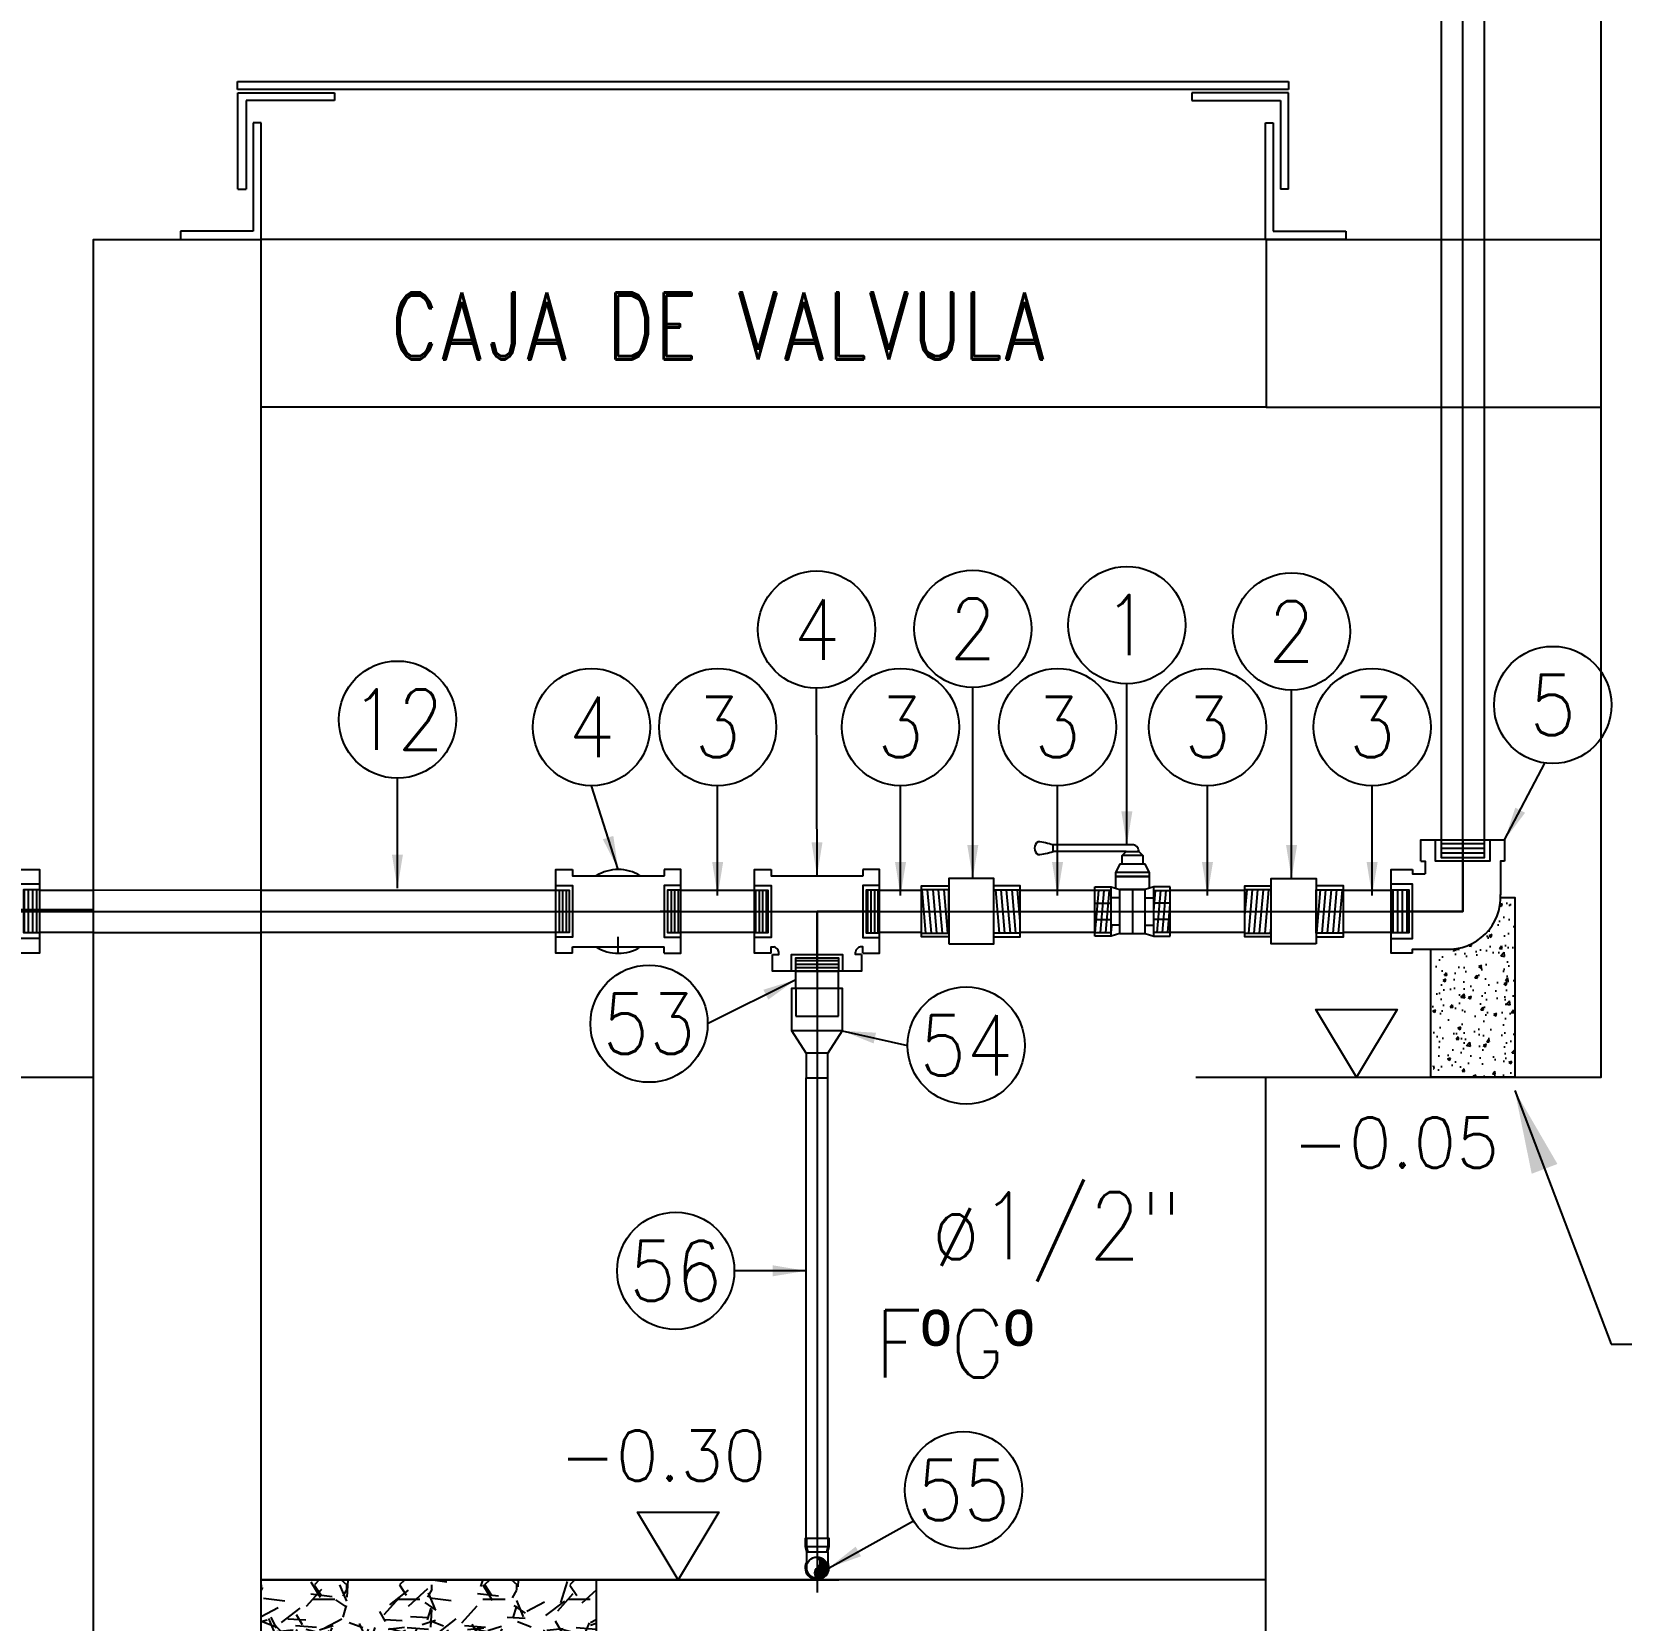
# Model space of a CAD drawing. Header units: metres. Extents: x -90 to 2507, y -28 to 972.
# Drawn here: x 150.961 to 151.91, y 189.509 to 190.457 of the extents above; entities that cross this region are included whole.
import ezdxf
from ezdxf.enums import TextEntityAlignment as Align

# ---------------------------------------------------------------- set-up
doc = ezdxf.new("R2010")
doc.units = ezdxf.units.M
for name, pattern in [('CENTER', [50.800000000000004, 31.75, -6.35, 6.35, -6.35]), ('DASHED', [19.049999999999997, 12.7, -6.349999999999998]), ('HIDDEN', [9.524999999999999, 6.35, -3.175])]:
    doc.linetypes.add(name, pattern=pattern)
for name, color, linetype in [('A-MURO', 6, 'Continuous'), ('A-NIVELES', 7, 'Continuous'), ('G-achurado', 9, 'Continuous'), ('G-acotado', 8, 'Continuous'), ('G-ejes', 9, 'CENTER'), ('G-textos-notas', 7, 'Continuous'), ('G-textos-subtitulo', 3, 'Continuous'), ('S-TUBERIAS-NUEVAS', 3, 'Continuous')]:
    doc.layers.add(name, color=color, linetype=linetype)
doc.styles.add('01COTAS', font='romans.shx')
doc.styles.add('20-SUBTITULO', font='romand.shx', dxfattribs={"height": 0.06})
doc.styles.add('ROMANS', font='romans.shx')
doc.dimstyles.new('DIM-10-CORTE', dxfattribs={"dimscale": 0.01, "dimtxt": 2, "dimasz": 2, "dimexe": 2, "dimexo": 2, "dimgap": 1, "dimtad": 1, "dimtih": 1, "dimtoh": 1, "dimdsep": 46, "dimtxsty": '01COTAS', "dimcen": 25, "dimclrd": 256, "dimclre": 256, "dimclrt": 7, "dimadec": 0, "dimazin": 0, "dimtfac": 1, "dimtmove": 2, "dimatfit": 3, "dimfxl": 1, "dimtolj": 1, "dimtzin": 0, "dimarcsym": 0})
doc.dimstyles.new('DIM-50-PLANTA', dxfattribs={"dimscale": 0.05, "dimtxt": 2, "dimasz": 2, "dimexe": 2, "dimexo": 2, "dimgap": 1, "dimtad": 1, "dimdec": 0, "dimlfac": 1000, "dimtxsty": '01COTAS', "dimcen": 25, "dimclrd": 9, "dimclre": 9, "dimclrt": 7, "dimadec": 0, "dimazin": 0, "dimtfac": 1, "dimtdec": 0, "dimtmove": 2, "dimatfit": 3, "dimfxl": 1, "dimtolj": 1, "dimtzin": 0, "dimarcsym": 0})
pattern_1 = [(90, (-74.25919181042887, -94.10463334701706), (-0.002088890938449207, 4.336964715403784e-19), [])]
pattern_2 = [(90, (-74.22183280188949, -94.07963337739011), (-0.002088890938449207, 4.336964715403784e-19), [])]

# ---------------------------------------------------------------- blocks, each defined once
blk = doc.blocks.new('NIVEL-CORTE')
at = {"color": 1}
blk.add_line((-4.793364749174543, 0), (4.793364749174543, 0), dxfattribs=at)
blk.add_lwpolyline([(0, 0), (-1.217584660165812, 2.013558481207383), (1.217584660165812, 2.013558481207383), (0, 0)])
at = {"style": 'ROMANS'}
blk.add_attdef('+1.50', text='', height=2, dxfattribs=at).set_placement((-0.4502277374540427, 2.953355296951486), align=Align.CENTER)
blk = doc.blocks.new('UNION UNIVERSAL 1pulg')
h = blk.add_hatch()
h.set_pattern_fill('ANSI31', color=8, scale=0.00102254741047362, angle=40)
h.set_pattern_definition([(85, (0.01668999758511802, 0.00905440664811863), (-0.003234233780634514, 0.00028295879099811), [])])
h.paths.add_polyline_path([(-0.02915915086322229, 0.01289096651518662), (-0.01348009056927424, 0.01289096651524346), (-0.01348009056927424, -0.01301356788343355), (-0.02915915086322229, -0.0130135678834904)])
h = blk.add_hatch()
h.set_pattern_fill('ANSI31', color=8, scale=0.00102254741047362, angle=40)
h.set_pattern_definition([(85, (0.02797111835357668, 0.00905440664811863), (-0.003234233780634514, 0.00028295879099811), [])])
h.paths.add_polyline_path([(0.02984084921294539, 0.01289096651518662), (0.01348009056923161, 0.01289096651524346), (0.01348009056923161, -0.01301356788343355), (0.02984084921294539, -0.0130135678834904)])
at = {"color": 3}
blk.add_lwpolyline([(0.01348009056923161, -0.0195290465200344), (-0.01348009056930266, -0.0195290465200344), (-0.01348009056926003, 0.0195290465200344), (0.01348009056926003, 0.0195290465200344)], close=True, dxfattribs=at)
for points in [[(-0.01348009056926003, -0.01533337788470135), (-0.02915915086319387, -0.01533337788470135), (-0.02915915086319387, 0.01521077651659652), (-0.01348009056926003, 0.01521077651659652)], [(0.01348009056920318, -0.01533337788470135), (0.02984084913680363, -0.01533337788470135), (0.02984084913680363, 0.01521077651659652), (0.01348009056920318, 0.01521077651659652)]]:
    blk.add_lwpolyline(points, dxfattribs=at)
at = {"color": 8}
blk.add_lwpolyline([(-0.02915915086322229, -0.01301356788343355), (-0.01348009056927424, -0.01301356788337671), (-0.01348009056927424, 0.01289096651530031), (-0.02915915086322229, 0.01289096651524346)], dxfattribs=at)
at = {"color": 8, "linetype": 'DASHED', "ltscale": 0.05}
blk.add_lwpolyline([(0.02984084921294539, -0.01301356788343355), (0.01348009056923161, -0.01301356788337671), (0.01348009056923161, 0.01289096651530031), (0.02984084921294539, 0.01289096651524346)], dxfattribs=at)
blk = doc.blocks.new('VALV ESF 1pulg ELEV')
h = blk.add_hatch()
h.set_pattern_fill('ANSI31', color=8, scale=0.000988916223358046, angle=40)
h.set_pattern_definition([(85, (0.03013513155258352, 0.008862620172436664), (-0.003127861087947678, 0.000273652386279285), [])])
h.paths.add_polyline_path([(-0.02249999999999375, 0.01257299707580728), (-0.01243234782980096, 0.01257299707586412), (-0.01243234782980096, -0.01247954724919964), (-0.02249999999999375, -0.01247954724925648)])
h = blk.add_hatch()
h.set_pattern_fill('ANSI31', color=8, scale=0.000988916223358046, angle=40)
h.set_pattern_definition([(85, (0.02923645845831402, 0.008862620172436664), (-0.003127861087947678, 0.000273652386279285), [])])
h.paths.add_polyline_path([(0.02249999999999375, 0.01257299707592097), (0.01268309849224636, 0.01257299707586412), (0.01268309849224636, -0.01247954724919964), (0.02249999999999375, -0.01247954724925648)])
at = {"color": 3}
for p, q in [((-0.04744297260839403, 0.03583324040741331), (-0.04744297260839403, 0.03972099479867097)), ((-0.0002500011651704881, 0.03972099479867097), (-0.04744297260839403, 0.03972099479867097)), ((-0.04744297260839403, 0.03677488056715106), (-0.04744297260839403, 0.03711280923940308)), ((-0.003750017477841538, 0.03583324040741331), (-0.04744297260839403, 0.03583324040741331)), ((0.006250029129802215, 0.0333332287555379), (-0.006250029129745371, 0.0333332287555379)), ((0.003750017477898382, 0.03583324040741331), (0.003750017477898382, 0.03613751572922297)), ((0.01009154924611266, 0.02333318214786573), (-0.01009154924611266, 0.02333318214783731)), ((-0.01009154924611266, 0.02083317049596189), (0.01009154924611266, 0.02083317049599032)), ((0.01009154924611266, 0.02083317049599032), (-0.01009154924611266, 0.02083317049596189)), ((-0.02249999999999375, 0.01475179270269678), (-0.01268309849224636, 0.01475179270269678)), ((-0.02249999999999375, -0.01469891182054539), (-0.02249999999999375, 0.01475179270269678)), ((-0.01268309849224636, 0.01475179270269678), (-0.007499999999993179, 0.01311564245142449)), ((0.01268309849224636, 0.01475179270269678), (0.007499999999993179, 0.01311564245142449)), ((0.02249999999999375, 0.01475179270269678), (0.01268309849224636, 0.01475179270269678)), ((0.02249999999999375, -0.01469891182054539), (0.02249999999999375, 0.01475179270269678)), ((-0.007499999999978968, 0.008071981363713121), (-0.01268309849224636, 0.008071981363713121)), ((0.007499999999978968, 0.008131796065384833), (0.01268309849224636, 0.008131796065384833)), ((-0.007499999999978968, -0.008078915183233448), (-0.01268309849224636, -0.008078915183233448)), ((0.007499999999978968, -0.008078915183233448), (0.01268309849224636, -0.008078915183233448)), ((-0.01268309849224636, -0.01469891182054539), (-0.02249999999999375, -0.01469891182054539)), ((0.003921441594911812, -0.01306276156924469), (0.005047730652890436, -0.01306276156924469)), ((0.01268309849224636, -0.01469891182054539), (0.02249999999999375, -0.01469891182054539))]:
    blk.add_line(p, q, dxfattribs=at)
for points in [[(-0.006250029129745371, 0.02833320545170182), (-0.006250029129745371, 0.03333322875550948), (-0.003750017477841538, 0.03583324040741331), (0.003750017477898382, 0.03583324040741331), (0.006250029129802215, 0.03333322875550948), (0.006250029129802215, 0.02833320545170182)], [(-0.007499999999993179, -0.01306276156924469), (-0.01268309849224636, -0.01469891182054539), (-0.01268309849224636, 0.01475179270269678)], [(-0.007500034955683077, 0.01310242169137155), (0.007500034955711499, 0.01310242169137155)], [(-0.007499999999993179, -0.01306276156924469), (-0.007499999999978968, 0.01311564245142449)], [(0.007499999999993179, -0.01306276156924469), (0.01268309849224636, -0.01469891182054539), (0.01268309849224636, 0.01475179270269678)], [(0.007499999999993179, -0.01306276156924469), (0.007499999999978968, 0.01311564245142449)], [(-0.02249999999999375, 0.004934891194949387), (-0.01268309849224636, 0.004934891194949387)], [(0.02249999999999375, 0.004934891194949387), (0.01268309849224636, 0.004934891194949387)], [(-0.02249999999999375, -0.004882010312798002), (-0.01268309849224636, -0.004882010312798002)], [(0.02249999999999375, -0.004882010312798002), (0.01268309849224636, -0.004882010312798002)], [(-0.00764313499306013, -0.01306276156924469), (0.007499999999993179, -0.01306276156924469), (0.007499999999993179, -0.01306276156924469)]]:
    blk.add_lwpolyline(points, dxfattribs=at)
blk.add_lwpolyline([(0.01022354374663337, 0.01399113707836364, -0.1101289492543663), (0.01009154924611266, 0.01450074347656027), (0.01009154924611266, 0.02083317049599032), (0.01009154924611266, 0.02333318214786573), (0.00750003495573992, 0.02833320545170182), (-0.007500034955711499, 0.02833320545170182), (-0.01009154924611266, 0.02333318214783731), (-0.01009154924611266, 0.02083317049596189), (-0.01009154924611266, 0.01450074347653185, -0.110128949254035), (-0.01022354374663337, 0.01399113707833521)], format="xyb", dxfattribs=at)
at = {"color": 8}
for points in [[(-0.02249999999999375, -0.01247954724917122), (-0.01268309849224636, -0.01247954724917122), (-0.01268309849224636, 0.01257299707592097), (-0.02249999999999375, 0.01257299707592097)], [(0, 0.01308920201032038), (0, -0.0130892020103488)], [(0.02249999999999375, -0.01247954724917122), (0.01268309849224636, -0.0124795472491428), (0.01268309849224636, 0.01257299707592097), (0.02249999999999375, 0.01257299707592097)]]:
    blk.add_lwpolyline(points, dxfattribs=at)
for points in [[(-0.01268309849224636, -0.004804883442147911), (-0.01268309849224636, 0.01475179270269678)], [(-0.007500034955711499, 0.01310242169139997), (0.00750003495573992, 0.01310242169139997)], [(0.007499999999993179, 0.01311564245142449), (-0.007499999999993179, 0.01311564245142449)]]:
    blk.add_lwpolyline(points)
at = {"color": 3}
for centre, radius, start, end in [((-0.05377391926755593, 0.03777711760304214), 0.004673111421182844, 124.312861040092, 235.687138959908), ((-0.0603810210351412, 0.001114438797884532), 0.04071681794215658, 71.4726762918599, 84.40063611145243), ((8.758350304560736e-05, 0.03607359224008633), 0.00366299178712289, 0.9999290956284831, 95.28793508778656), ((-0.0603810210351412, 0.07443979640819975), 0.04071681794215678, 275.5993638885452, 288.5273237081373)]:
    blk.add_arc(centre, radius, start, end, dxfattribs=at)
blk = doc.blocks.new('A$C0DF40056')
at = {"color": 8}
for p, q in [((0.0340147226958436, 0.08961674931521202), (0.0340147226958436, 0.09428026959284352)), ((0.0340147226958436, 0.09428026959284352), (0.6613825745918973, 0.09428026959284352)), ((0.6613825745918973, 0.08961674931521202), (0.0340147226958436, 0.08961674931521202)), ((0.0340147226958436, 0.08961674931521202), (0.0340147226958436, 0.08961674931521202)), ((0.0340147226958436, 0.08961674931521202), (0.0340147226958436, 0.08961674931521202)), ((0.03418232801473664, 0.03009598193528973), (0.03418232801473664, 0.08755075322739003)), ((0.03418232801473664, 0.08755075322739003), (0.09191214221817745, 0.08755075322739003)), ((0.09191214221817745, 0.08755075322739003), (0.09191214221817745, 0.0828872329497301)), ((0.6613825745918973, 0.08755075322739003), (0.6036527603884565, 0.08755075322739003)), ((0.6036527603884565, 0.08755075322739003), (0.6036527603884565, 0.0828872329497301)), ((0.6361427416089498, 0.09428026959284352), (0.6613825745918973, 0.09428026959284352)), ((0.6613825745918973, 0.09428026959284352), (0.6613825745918973, 0.08961674931521202)), ((0.6613825745918973, 0.03009598193528973), (0.6613825745918973, 0.08755075322739003)), ((0.09191214221817745, 0.0828872329497301), (0.03906869513704692, 0.0828872329497301)), ((0.03906869513704692, 0.0828872329497301), (0.03906869513704692, 0.03000002472856522)), ((0.6036527603884565, 0.0828872329497301), (0.656496207469587, 0.0828872329497301)), ((0.656496207469587, 0.0828872329497301), (0.656496207469587, 0.03000002472856522)), ((0.04801699462410625, 0.0696067554482056), (0.04335347434644632, 0.0696067554482056)), ((0.04335347434644632, 0.0696067554482056), (0.04335347434644632, 0.004886391850874361)), ((0.04801699462410625, 2.472856408530788e-08), (0.04801699462410625, 0.0696067554482056)), ((0.6475479079825277, 2.472856408530788e-08), (0.6475479079825277, 0.0696067554482056)), ((0.6475479079825277, 0.0696067554482056), (0.6522114282601876, 0.0696067554482056)), ((0.6522114282601876, 0.0696067554482056), (0.6522114282601876, 0.004886391850874361)), ((0.03418232801470822, 0.03000002472856522), (0.03906869513704692, 0.03000002472856522)), ((0.6613825745919257, 0.03000002472856522), (0.656496207469587, 0.03000002472856522)), ((0.04335347434644632, 0.004886391850874361), (8.05076183496567e-09, 0.004886391850874361)), ((8.05076183496567e-09, 0.004886391850874361), (8.05076183496567e-09, 2.472856408530788e-08)), ((9.59652574579195e-05, 2.472856408530788e-08), (0.04801699462410625, 2.472856408530788e-08)), ((0.695468937349176, 2.472856408530788e-08), (0.6475479079825277, 2.472856408530788e-08)), ((0.6522114282601876, 0.004886391850874361), (0.6955648945558721, 0.004886391850874361)), ((0.6955648945558721, 0.004886391850874361), (0.6955648945558721, 2.472856408530788e-08))]:
    blk.add_line(p, q, dxfattribs=at)
blk = doc.blocks.new('CODO 1PULG 45')
h = blk.add_hatch()
h.set_pattern_fill('ANSI31', color=8, scale=0.0007835426818136743, angle=225.000000000048)
h.set_pattern_definition([(270, (-5.430671097649736, -7.50404894999491), (0.002487748014758416, 2.082752373344654e-15), [])])
h.paths.add_polyline_path([(0.03781376983150153, 0.0129315243582937), (0.02828589081883592, 0.01293789882993224), (0.02828589081883592, -0.01269681276420442), (0.03781376983152995, -0.01270318723584296)])
h = blk.add_hatch()
h.set_pattern_fill('ANSI31', color=8, scale=0.0007835426818136743, angle=90.00000000004798)
h.set_pattern_definition([(135.0000000000479, (16.79080043933727, -141.871020390636), (-0.001759103491117574, -0.001759103491120519), [])])
h.paths.add_polyline_path([(-0.03571637547508999, -0.01776037066520075), (-0.02898365504699996, -0.01101863537280678), (-0.01102314280484507, -0.02897914761490483), (-0.01775586323290668, -0.03572088290724196)])
at = {"color": 8}
for points in [[(0.03781376983147311, 0.01623333333336063), (0.02590392106566242, 0.01623333333336063), (0.02590392106569084, -0.01601137068240632), (0.03781376983147311, -0.01601137068240632)], [(-0.02673837307008853, -0.02673837307014537), (0, 0)], [(0.03781376983147311, 2.842170943040401e-14), (0, 0)], [(-0.03821707315134404, -0.01525967298886144), (-0.02926038725632907, -0.006302987093818047), (-0.006302987093761203, -0.02926038725632907), (-0.01525967298874775, -0.03821707315131562)]]:
    blk.add_lwpolyline(points, dxfattribs=at)
at = {"layer": 'S-TUBERIAS-NUEVAS'}
for points in [[(-0.03230883474861912, -0.003254539601584838), (-0.02926527397249856, -0.0002109788255211242, -0.1989123673796602), (0.02084285823752907, 0.02054448912110729), (0.02514710316479807, 0.02054448912110729)], [(-9.646404208751846e-05, -0.0354669103080596), (-0.003254539601527995, -0.0323088347485907), (-0.0002109788254642808, -0.02926527397258383, -0.198912367379658), (0.02084285823755749, -0.02054448912105045), (0.02514710316479807, -0.02054448912105045), (0.02514710316482649, -0.02501068240823656)]]:
    blk.add_lwpolyline(points, format="xyb", dxfattribs=at)
for points in [[(0.02514710316479807, 0.02501068240823656), (0.02514710316479807, 0.02054448912105045), (0.02084285823752907, 0.02054448912105045)], [(0.02514710316479807, 0.02501068240823656), (0.03781376983147311, 0.02501068240823656), (0.03781376983152995, -0.02501068240820814), (0.02514710316482649, -0.02501068240823656)], [(-9.646404205909676e-05, -0.03546691030803117), (-0.009053149937074068, -0.04442359620304615), (-0.04442359620307457, -0.009053149937187754), (-0.0354669103080596, -9.646404214436188e-05)], [(-0.0354669103080596, -9.646404214436188e-05), (-0.03230883474861912, -0.003254539601584838), (-0.02926527397255541, -0.0002109788255495459)]]:
    blk.add_lwpolyline(points, dxfattribs=at)
at = {"layer": 'S-TUBERIAS-NUEVAS', "color": 1}
for points in [[(0.03781376983147311, 0.01293471159414139), (0.02828589081877908, 0.01293471159414139), (0.02828589081883592, -0.01269999999999527), (0.03781376983152995, -0.01269999999999527)], [(-0.03571862919113755, -0.01775811694906793), (-0.02898140133095239, -0.01102088908891119), (-0.0110208890887975, -0.02898140133095239), (-0.01775811694898266, -0.03571862919116597)]]:
    blk.add_lwpolyline(points, dxfattribs=at)
blk = doc.blocks.new('A$C7E385C8A')
h = blk.add_hatch()
h.set_pattern_fill('ANSI31', color=8, scale=0.0002523371102923582)
h.set_pattern_definition([(44.99999999999999, (-37.92805814214458, -49.94071656417694), (-0.000566512969818963, 0.0005665129698189631), [])])
h.paths.add_polyline_path([(0.007505675709666093, 0.01357963542491802), (0.00851187653287866, 0.01349569918787097), (0.0108741079473873, 0.01255984656913256), (0.01234580336637237, 0.01099714960116671), (0.01304684800027189, 0.009695433198942283), (0.01357865100223421, 0.007506660132463594), (0.01313722319014232, 0.005258555728971714), (0.01194646634013452, 0.003201959565586776), (0.01058594559256676, 0.002019865332158588), (0.008679219773824798, 0.001194314786204131), (0.007143564639847, 0.001005829478998521), (0.006445468018426936, 0.001773412323586854), (0.005815267813773062, 0.00313663126317465), (0.005804467185413387, 0.004470140010681689), (0.006029165999478892, 0.005714958393781444), (0.006562307684106372, 0.006666090745312658), (0.007111685395528866, 0.007226909377521906), (0.007505675709666093, 0.007506660132463594), (0.008168341136354229, 0.008182667130881782), (0.00859858605286945, 0.008807306732762754), (0.008949637029189716, 0.009742752904372765), (0.00902495947750026, 0.01082210497614255), (0.008819959779714281, 0.01176276210119909), (0.008511876532821816, 0.01349569918787097)])
for centre, radius, start, end in [((0.005427779914441544, 0.01053082947896655), 0.003608953064824707, 298.386993121465, 61.61300687896415), ((0.009863552554463695, 0.004180829478968917), 0.004180784526314755, 130.5863042195553, 229.4136957804447)]:
    blk.add_arc(centre, radius, start, end)
at = {"layer": 'S-TUBERIAS-NUEVAS', "color": 8}
blk.add_line((0.007143564639818578, 0.02481832947898965), (0.007143564639847, 0.007355829478996156), dxfattribs=at)
at = {"layer": 'S-TUBERIAS-NUEVAS'}
blk.add_line((0.0007935646398209428, 0.01688082947896419), (0.01349356463981621, 0.01688082947896419), dxfattribs=at)
for points in [[(0.01349356463981621, 0.01688082947896419), (0.01428731463983013, 0.02005582947896301), (0.01428731463983013, 0.02481832947898965), (-1.853601929724391e-07, 0.02481832947898965), (-1.853601929724391e-07, 0.02005582947896301), (0.0007935646398209428, 0.01688082947882208)], [(-1.853601929724391e-07, 0.02005582947896301), (0.01428731463983013, 0.02005582947896301)], [(0.0007935646398209428, 0.02481832947898965), (0.0007935646398209428, 0.02005582947896301), (0.001587314639806436, 0.01688082947890734)], [(0.01349356463981621, 0.02481832947898965), (0.01349356463981621, 0.02005582947896301), (0.01269981463983072, 0.01688082947896419)], [(0.0007935646398493645, 0.01688082947887892), (0.0007935646398493645, 0.007355829478996156)], [(0.01349356463978779, 0.01688082947887892), (0.01349356463975937, 0.007355829478967735)]]:
    blk.add_lwpolyline(points, dxfattribs=at)
blk.add_circle((0.007143564639847, 0.007355829478996156), 0.006349999999997635, dxfattribs=at)
for radius, start, end in [(0.007143750000005712, 152.7339555491782, 27.26604445202133), (0.006350000000000001, 180, 359.9999999997899)]:
    blk.add_arc((0.007143564639847, 0.007355829478996156), radius, start, end, dxfattribs=at)
blk = doc.blocks.new('CODO 1.5 PUL 90')
h = blk.add_hatch()
h.set_pattern_fill('ANSI31', color=8, scale=0.001315789473434679, angle=45)
h.set_pattern_definition([(90, (-148.0580590244548, -189.1928389735503), (-0.004177631578155105, 8.673617379884035e-19), [])])
h.paths.add_polyline_path([(-0.06399999999999295, 0.01904464773082282), (-0.04799999999994498, 0.019055352269163), (-0.04799999999994498, -0.01904464773082282), (-0.06399999999999295, -0.019055352269163)])
h = blk.add_hatch()
h.set_pattern_fill('ANSI31', color=8, scale=0.001315789473434679, angle=135)
h.set_pattern_definition([(180, (-12.13472010105895, 8.326416036871478), (-8.673617379884035e-19, -0.004177631578155105), [])])
h.paths.add_polyline_path([(0.01904464773082282, -0.06400000000002137), (0.019055352269163, -0.0479999999999734), (-0.01904464773082282, -0.0479999999999734), (-0.019055352269163, -0.06400000000002137)])
at = {"color": 8}
for points in [[(-0.06399999999999295, 0.02434999999999832), (-0.04499999999998749, 0.02434999999999832), (-0.04499999999998749, -0.02434999999999832), (-0.06399999999999295, -0.02434999999999832)], [(-0.06399999999999295, 0), (0, 0), (0, -0.06399999999999295)], [(0.02434999999999832, -0.06399999999999295), (0.02434999999999832, -0.04499999999998749), (-0.02434999999999832, -0.04499999999998749), (-0.02434999999999832, -0.06399999999999295)]]:
    blk.add_lwpolyline(points, dxfattribs=at)
at = {"layer": 'S-TUBERIAS-NUEVAS'}
for points in [[(-0.04499999999998749, -0.03749999999999432), (-0.06399999999999295, -0.03749999999999432), (-0.06399999999999295, 0.03750000000002274), (-0.04499999999998749, 0.03750000000002274)], [(-0.04499999999998749, 0.03750000000002274), (-0.04499999999998749, 0.03375000000002615), (-0.01479036790186683, 0.03375000000002615)], [(0.03750000000000853, -0.04500000000001592), (0.03375000000001194, -0.04500000000001592), (0.03375000000001194, -0.01479036790189525)], [(-0.04499999999998749, -0.03749999999999432), (-0.04499999999998749, -0.03374999999999773), (-0.03374999999999773, -0.03374999999999773)], [(-0.03749999999999432, -0.04500000000001592), (-0.03374999999999773, -0.04500000000001592), (-0.03374999999999773, -0.03374999999999773)], [(0.03750000000000853, -0.04500000000001592), (0.03750000000000853, -0.06399999999999295), (-0.03749999999999432, -0.06399999999999295), (-0.03749999999999432, -0.04500000000001592)]]:
    blk.add_lwpolyline(points, dxfattribs=at)
at = {"layer": 'S-TUBERIAS-NUEVAS', "color": 1}
for points in [[(-0.06399999999999295, 0.01904999999999291), (-0.04799999999994498, 0.01904999999999291), (-0.04799999999994498, -0.01904999999999291), (-0.06399999999999295, -0.01904999999999291)], [(0.01904999999999291, -0.06400000000002137), (0.01904999999999291, -0.0479999999999734), (-0.01904999999999291, -0.0479999999999734), (-0.01904999999999291, -0.06400000000002137)]]:
    blk.add_lwpolyline(points, dxfattribs=at)
at = {"layer": 'S-TUBERIAS-NUEVAS'}
blk.add_arc((-0.01253712986279254, -0.01253712986280675), 0.04634676629310627, 356.9678141560404, 93.03218584394081, dxfattribs=at)
blk = doc.blocks.new('TEE 1PULG')
h = blk.add_hatch()
h.set_pattern_fill('ANSI31', color=8, scale=0.0006579184058107738, angle=45)
h.set_pattern_definition(pattern_1)
h.paths.add_polyline_path([(-0.03735937199371619, 0.01250044971044417), (-0.02935908417754263, 0.01250580217214292), (-0.02935908417754263, -0.01249509724868858), (-0.03735937199371619, -0.01250044971044417)])
h = blk.add_hatch()
h.set_pattern_fill('ANSI31', color=8, scale=0.0006579184058107738, angle=45)
h.set_pattern_definition(pattern_1)
h.paths.add_polyline_path([(0.03735937199371619, 0.01250044971044417), (0.02935908417754263, 0.01250580217214292), (0.02935908417754263, -0.01249509724868858), (0.03735937199371619, -0.01250044971044417)])
h = blk.add_hatch()
h.set_pattern_fill('ANSI31', color=8, scale=0.0006579184058107738, angle=135)
h.set_pattern_definition([(180, (-8.070455915243542, 6.853288915197425), (-2.890659704188482e-19, -0.002088890938449207), [])])
h.paths.add_polyline_path([(-0.01250044971044417, -0.03575038675296582), (-0.01250580217217134, -0.02775009893679226), (0.012495097248717, -0.02775009893679226), (0.01250044971044417, -0.03575038675296582)])
at = {"color": 8}
for points in [[(-0.03735937199371619, 0.01546975843996279), (-0.02735901222351345, 0.01546975843996279), (-0.02735901222349924, -0.01548046336341713), (-0.03735937199370198, -0.01548046336341713)], [(0.03735937199371619, 0.01546975843996279), (0.02735901222351345, 0.01546975843996279), (0.02735901222349924, -0.01548046336341713), (0.03735937199370198, -0.01548046336341713)], [(-0.03735910035609891, 0), (0, 0)], [(0, -0.03575038675296582), (0, 0)], [(0.03735937199371619, 0), (0, 0)], [(-0.01527554954901689, -0.03575038675296582), (-0.01527554954901689, -0.0257500269827915), (0.01527554954901689, -0.0257500269827915), (0.01527554954901689, -0.03575038675296582)]]:
    blk.add_lwpolyline(points, dxfattribs=at)
at = {"layer": 'S-TUBERIAS-NUEVAS'}
for points in [[(-0.02735874058589616, -0.02500000000000568), (-0.03735910035609891, -0.02500000000000568), (-0.03735910035609891, 0.02500000000000568), (-0.02735874058589616, 0.02500000000000568)], [(-0.02735874058589616, 0.02500000000000568), (-0.02735874058589616, 0.02124986508619031), (0.02735901222351345, 0.02124986508619031)], [(0.02735901222351345, -0.02500000000000568), (0.03735937199371619, -0.02500000000000568), (0.03735937199371619, 0.02500000000000568), (0.02735901222351345, 0.02500000000000568)], [(0.02735901222351345, 0.02500000000000568), (0.02735901222351345, 0.02124986508619031), (0.02735901222351345, 0.02124986508619031)], [(-0.02735874058589616, -0.02500000000000568), (-0.02735874058589616, -0.02124986508619031), (-0.02590207446479553, -0.02124986508619031)], [(-0.02660871360311035, -0.0257500269827915), (-0.02285857868929497, -0.0257500269827915), (-0.02285857868929497, -0.02429336086169087)], [(0.02660898524075606, -0.0257500269827915), (0.02660898524075606, -0.03575038675296582), (-0.02660871360311035, -0.03575038675296582), (-0.02660871360311035, -0.0257500269827915)], [(0.02660898524075606, -0.0257500269827915), (0.02285885032691226, -0.0257500269827915), (0.02285885032691226, -0.02429336086169087)], [(0.02735901222351345, -0.02500000000000568), (0.02735901222351345, -0.02124986508619031), (0.02590234610244124, -0.02124986508619031)]]:
    blk.add_lwpolyline(points, dxfattribs=at)
at = {"layer": 'S-TUBERIAS-NUEVAS', "color": 1}
for points in [[(-0.03735937199371619, 0.01269999999999527), (-0.02935908417754263, 0.01269999999999527), (-0.02935908417752842, -0.01269999999999527), (-0.03735937199370198, -0.01269999999999527)], [(0.03735937199371619, 0.01269999999999527), (0.02935908417754263, 0.01269999999999527), (0.02935908417752842, -0.01269999999999527), (0.03735937199370198, -0.01269999999999527)], [(-0.01269986418117242, -0.03575038675296582), (-0.01269986418117242, -0.02775009893679226), (0.01270013581881813, -0.02775009893679226), (0.01270013581881813, -0.03575038675296582)]]:
    blk.add_lwpolyline(points, dxfattribs=at)
at = {"layer": 'S-TUBERIAS-NUEVAS'}
for centre, start, end in [((-0.02663040752534584, -0.02502169392226961), 10.92919373760578, 79.07080626239502), ((0.02663067916296313, -0.02502169392226961), 100.929193737605, 169.0708062623942)]:
    blk.add_arc(centre, 0.003841505149758813, start, end, dxfattribs=at)
blk = doc.blocks.new('A$C1EA217AC')
h = blk.add_hatch()
h.set_pattern_fill('ANSI31', color=8, scale=0.0006579184058107738, angle=45)
h.set_pattern_definition(pattern_2)
h.paths.add_polyline_path([(-9.181673021885217e-08, 0.03750041933739112), (0.00800019599947177, 0.03750577179908987), (0.00800019599947177, 0.01250487237825837), (-9.181673021885217e-08, 0.01249951991650278)])
h = blk.add_hatch()
h.set_pattern_fill('ANSI31', color=8, scale=0.0006579184058107738, angle=45)
h.set_pattern_definition(pattern_2)
h.paths.add_polyline_path([(0.0747183805331133, 0.03750041933739112), (0.06671809271691131, 0.03750577179908987), (0.06671809271691131, 0.01250487237825837), (0.0747183805331133, 0.01249951991650278)])
at = {"color": 8}
for points in [[(1.798208870695817e-07, 0.04046972806690974), (0.01000053959108982, 0.04046972806690974), (0.01000026795350095, 0.00951950626352982), (-9.181673021885217e-08, 0.00951950626352982)], [(0.07471810889549602, 0.04046972806690974), (0.06471774912529327, 0.04046972806690974), (0.06471802076288213, 0.00951950626352982), (0.0747183805331133, 0.00951950626352982)], [(-9.181673021885217e-08, 0.02499996962694695), (0.01235900853939143, 0.02499996962694695)], [(0.0747183805331133, 0.02499996962694695), (0.06235900853940279, 0.02499996962694695)], [(0.03735914435819154, -3.037268925254466e-08), (0.03735914435819154, 0.00972428425913563)]]:
    blk.add_lwpolyline(points, dxfattribs=at)
at = {"layer": 'S-TUBERIAS-NUEVAS'}
for points in [[(0.01000026795350095, -3.037305873476726e-08), (-9.181673021885217e-08, -3.037305873476726e-08), (-9.181673021885217e-08, 0.04999996962695263), (0.01000026795350095, 0.04999996962695263)], [(0.01000026795350095, 0.04999996962695263), (0.01000026795350095, 0.04624983471313726), (0.01000026795350095, 0.04624983471313726)], [(0.06471802076288213, -3.037305873476726e-08), (0.0747183805331133, -3.037305873476726e-08), (0.0747183805331133, 0.04999996962695263), (0.06471802076288213, 0.04999996962695263)], [(0.06471802076288213, 0.04999996962695263), (0.06471802076288213, 0.04624983471313726), (0.06471802076288213, 0.04624983471313726)], [(0.01000026795350095, 0.04624983471313726), (0.06471802076288213, 0.04624983471313726)], [(0.01000026795350095, -3.037305873476726e-08), (0.01000026795350095, 0.003750104540756638), (0.01000026795350095, 0.003750104540756638)], [(0.01000026795350095, 0.003750104540756638), (0.06471802076288213, 0.003750104540756638)], [(0.06471802076288213, -3.037305873476726e-08), (0.06471802076288213, 0.003750104540756638)]]:
    blk.add_lwpolyline(points, dxfattribs=at)
at = {"layer": 'S-TUBERIAS-NUEVAS', "color": 1}
for points in [[(1.798208870695817e-07, 0.03769996962694222), (0.00800046763708906, 0.03769996962694222), (0.00800019599947177, 0.01229996962695168), (-9.181673021885217e-08, 0.01229996962695168)], [(0.07471810889549602, 0.03769996962694222), (0.06671782107929403, 0.03769996962694222), (0.06671809271691131, 0.01229996962695168), (0.0747183805331133, 0.01229996962695168)]]:
    blk.add_lwpolyline(points, dxfattribs=at)
at = {"layer": 'S-TUBERIAS-NUEVAS'}
for start, end in [(58.21108242906507, 121.7889175709349), (238.2110824290651, 301.7889175709349)]:
    blk.add_arc((0.03735900853939711, 0.02499996962694695), 0.02500000000000568, start, end, dxfattribs=at)

msp = doc.modelspace()

# ---------------------------------------------------------------- hatches: boundary and pattern name
h = msp.add_hatch()
h.set_pattern_fill('GRAVEL', color=8, scale=0.002)
h.set_pattern_definition([(228.0127875, (151.1344796965254, 189.3967140579534), (-0.4064000000319161, -0.4571999999716357), [0.0068344288, -0.6766096727913]), (184.969741, (151.1299076965254, 189.3916340579534), (0.6095999997588101, 0.05080000289395848), [0.01172809439999999, -1.161080977870478]), (132.5104471, (151.1182236965254, 189.3906180579534), (0.5080000002145498, -0.5587999998049191), [0.0082696304, -0.818694455882]), (267.273689, (151.0984116965254, 189.3779180579534), (0.0508000001063945, 1.015999999994663), [0.01068009039999999, -1.057328748514758]), (292.83365418, (151.0979036965254, 189.3672500579534), (-0.2540000000212682, 0.6095999999911091), [0.01047267399999999, -1.036796154906878]), (357.2736889999999, (151.1019676965254, 189.3575980579534), (-1.015999999994663, 0.05080000010639456), [0.01068009039999999, -1.057328748514758]), (37.69424047, (151.1126356965254, 189.3570900579534), (-0.6603999999707179, -0.5080000000380083), [0.0141238732, -1.39826230628494]), (72.25532837, (151.1238116965254, 189.3657260579534), (0.3556000000955858, 1.117599999969577), [0.0133343904, -1.3201051320381]), (121.42956562, (151.1278756965254, 189.3784260579534), (-0.4064000000576624, 0.6603999999645204), [0.01071626, -1.06091091397424]), (175.2363583, (151.1222876965254, 189.3875700579534), (0.5587999999919905, -0.05080000008778512), [0.01223426559999999, -0.5994787389999992]), (222.3974378, (151.1100956965254, 189.3885860579534), (-0.6095999999804932, -0.5588000000212798), [0.0158215584, -1.56633545024354]), (138.81407483, (151.1487036965254, 189.3774100579534), (-0.3555999999786701, 0.3048000000247836), [0.005400090799999999, -0.53461131648688]), (171.4692344, (151.1446396965254, 189.3809660579534), (0.6604000000177931, -0.1015999998847469), [0.0102736396, -1.0170927799408]), (225, (151.1344796965254, 189.3824900579534), (-7.105427357601002e-18, -0.05080000000000479), [0.0071841868, -0.06465786216856]), (203.19859051, (151.1309236965254, 189.3885860579534), (0.2540000000069218, 0.1015999999821867), [0.003868826399999996, -0.3830124473778795]), (291.80140949, (151.1273676965254, 189.3870620579534), (-0.05080000001062992, 0.1523999999964575), [0.005471312400000001, -0.2680950598]), (30.96375653, (151.1293996965254, 189.3819820579534), (0.1524000000037277, 0.1015999999944225), [0.008886393199999986, -0.2873259630581996]), (161.56505118, (151.1370196965254, 189.3865540579534), (0.1016000000026517, -0.05079999999467507), [0.0064257428, -0.15421796233656]), (16.389540334, (151.0979036965254, 189.3870620579534), (0.5080000000000029, 0.1524000000000049), [0.009001760000000001, -0.8911765334507801]), (70.34617594, (151.1065396965254, 189.3896020579534), (-0.2032000000185863, -0.5587999999934081), [0.007551978799999999, -0.747644313564]), (293.19859051, (151.1370196965254, 189.3967140579534), (-0.1015999999822653, 0.2540000000071057), [0.007737601999999994, -0.3791436717778795]), (343.6104596700001, (151.1400676965254, 189.3896020579534), (-0.5080000000106457, 0.1523999999644572), [0.009001759999999987, -0.8911765334507991]), (339.44395478, (151.0979036965254, 189.3555660579534), (-0.2539999999999972, 0.1016000000000042), [0.008680703999999985, -0.4253546862621196]), (294.7751406, (151.1060316965254, 189.3525180579534), (-0.2540000003023386, 0.5587999998625451), [0.0072734424, -0.7200718676144001]), (66.80140949, (151.1375276965254, 189.3459140579534), (0.101599999984046, 0.2540000000063861), [0.007737602000000001, -0.3791436717778799]), (17.35402464, (151.1405756965254, 189.3530260579534), (-0.6603999999868604, -0.2032000000426493), [0.008515654800000001, -0.8430475196039999]), (69.44395478, (151.1126356965254, 189.3459140579534), (-0.1016000000017692, -0.2539999999992926), [0.004340352, -0.4296950382621201]), (101.309932474, (151.1344796965254, 189.3459140579534), (-0.050800000000008, 0.2032000000000074), [0.002590292, -0.25643989929052]), (165.963756532, (151.1339716965254, 189.3484540579534), (0.1523999999999903, -0.0507999999999973), [0.010472674, -0.19898109178138]), (186.00900596, (151.1238116965254, 189.3509940579534), (0.5079999999973074, 0.05080000002658707), [0.009705339999999986, -0.9608272972667392]), (303.69006753, (151.1293996965254, 189.3774100579534), (-0.05080000000705937, 0.101599999996474), [0.0073264776, -0.1758355271936]), (353.15722659, (151.1334636965254, 189.3713140579534), (0.8636000000053137, -0.1015999999547879), [0.0127911352, -1.26632018130062]), (60.9453959, (151.1461636965254, 189.3697900579534), (-0.2032000000055937, -0.3555999999968051), [0.0052301648, -0.5177878463622]), (90, (151.1487036965254, 189.3743620579534), (-0.0508, 0.0508), [0.003048, -0.047752]), (120.25643716, (151.1227956965254, 189.3525180579534), (0.2031999999751433, -0.3556000000141959), [0.0070573392, -0.698678815464]), (48.01278749999999, (151.1192396965254, 189.3586140579534), (0.4064000000335068, 0.4571999999702041), [0.0136688576, -0.6697752439913]), (0, (151.1283836965254, 189.3687740579534), (0.0508, 0.0508), [0.013208, -0.037592]), (325.3048465, (151.1415916965254, 189.3687740579534), (0.5080000001924306, -0.3555999997250915), [0.0080321912, -0.7951863344828001]), (254.0546040999999, (151.1481956965254, 189.3642020579534), (-0.05079999999645114, -0.2032000000008949), [0.007396581599999999, -0.36243300077544]), (207.64597536, (151.1461636965254, 189.3570900579534), (-0.9652000000354669, -0.507999999932615), [0.01204290199999999, -1.192249288458758]), (175.42607874, (151.1354956965254, 189.3515020579534), (-0.6603999999999766, 0.05079999999998956), [0.0127405892, -1.2613169291248])])
edge = h.paths.add_edge_path()
edge.add_line((151.0979036965254, 189.5332140579534), (151.2979036965254, 189.5332140579534))
edge.add_line((151.2979036965254, 189.5332140579534), (151.2979036965254, 189.2332140579533))
edge.add_line((151.2979036965254, 189.2332140579533), (151.0979036965254, 189.2332140579533))
edge.add_line((151.0979036965254, 189.2332140579533), (151.0979036965254, 189.5459140579534))
at = {"layer": 'G-achurado'}
h = msp.add_hatch(dxfattribs=at)
h.set_pattern_fill('AR-CONC', color=256, scale=0.0001)
h.set_pattern_definition([(49.99999999999999, (0, -1.809794702317021), (0.0182184668996004, -0.001593908553890309), [0.001905, -0.020955]), (355, (0, -1.809794702317021), (-0.003524342142496934, 0.01910568452390352), [0.001524, -0.016764058417]), (100.4514447, (0.001518200699990757, -1.809927527667014), (0.01469412470903533, 0.01751177519121951), [0.00161900088, -0.01780902446]), (46.18420000000002, (0, -1.804714702317028), (0.02710790408921299, -0.004204232793272715), [0.002857499999999998, -0.03143249999999996]), (96.63555760999992, (0.002258990000001404, -1.805065052317019), (0.0237404134051503, 0.02474261245977216), [0.002428502314, -0.026713560816]), (351.1841511700001, (0, -1.804714702317028), (0.02374041340649771, 0.02474261245855327), [0.002285996707, -0.025145973192]), (21, (0.002540000000010423, -1.805984702317033), (0.01516143912691325, -0.01022651981870876), [0.001905, -0.020955]), (326.0000000000001, (0.002540000000010423, -1.805984702317033), (0.006180202834764708, 0.01841879661223193), [0.001524, -0.016764]), (71.45144499999999, (0.003803453259990874, -1.806836912307034), (0.02134164192787161, 0.008192276888590524), [0.00161900088, -0.01780899376]), (37.50000000000001, (0, -1.809794702317021), (0.0003088603250591817, 0.008455503887315311), [0, -0.0165608, 0, -0.017018, 0, -0.0168275]), (7.499999999999999, (0, -1.809794702317021), (0.006681966251030575, 0.01001805748181195), [0, -0.0097028, 0, -0.0161798, 0, -0.006413500000000001]), (327.5, (-0.005664200000012443, -1.809794702317021), (0.01355905951668714, -0.0005728743992673444), [0, -0.006350000000000001, 0, -0.019812, 0, -0.026289]), (317.5, (-0.008204199999994444, -1.809794702317021), (0.0148129181386018, 0.002542649103333303), [0, -0.008255, 0, -0.0131572, 0, -0.018669])])
edge = h.paths.add_edge_path()
edge.add_line((151.8463191553925, 189.9404925811586), (151.8377918992215, 189.9404925811586))
edge.add_arc((151.8068940550261, 189.9404925811587), 0.0308978441954082, 272.9069014664631, 359.9999999999473, ccw=False)
edge.add_line((151.8084609847761, 189.9096344945834), (151.7962782782874, 189.9096344945834))
edge.add_line((151.7962782782874, 189.9096344945834), (151.7978020168649, 189.8331977765152))
edge.add_line((151.7978020168649, 189.8331977765152), (151.8463191553925, 189.8331977765152))
edge.add_line((151.8463191553925, 189.8331977765152), (151.8463191553925, 189.9404925811586))

# ---------------------------------------------------------------- linework, layer by layer
at = {"color": 8}
msp.add_line((151.4298038296969, 189.932125419833), (151.4298038296969, 189.5255144650289), dxfattribs=at)
at = {"color": 8, "linetype": 'HIDDEN', "ltscale": 0.5}
for points in [[(151.6974346098839, 190.3332175797352), (151.0979036965255, 190.3332175797352)], [(151.6979036965256, 190.2332175797353), (151.0979036965255, 190.2332175797353)]]:
    msp.add_lwpolyline(points, dxfattribs=at)
at = {"color": 8, "linetype": 'HIDDEN', "ltscale": 0.25}
for points in [[(150.9979036965253, 189.9448344945834), (151.0979036965253, 189.9449179042896)], [(150.9979036965254, 189.9194344945834), (151.0979036965254, 189.9195179042896)]]:
    msp.add_lwpolyline(points, dxfattribs=at)
msp.add_lwpolyline([(151.8377918992215, 189.9404925811586), (151.8463191553925, 189.9404925811586), (151.8463191553925, 189.8331977765153), (151.7962782782874, 189.8331977765153), (151.7962782782874, 189.9096344945834)])
at = {"color": 3}
for points in [[(151.4171039655157, 189.8862947024798), (151.4171039655157, 189.89637503308)], [(151.4425039655157, 189.8862947024798), (151.4425039655157, 189.89637503308)], [(151.4148293377179, 189.8608947024798), (151.4148293377179, 189.8862947024798), (151.4447785933136, 189.8862947024798), (151.4447785933136, 189.8608947024798)], [(151.4233369916294, 189.8475578176979), (151.4233369916294, 189.8328210182692), (151.4362706677643, 189.8328210182319), (151.4362706677643, 189.8475578176605)], [(151.4233369916294, 189.5578203079534), (151.4233369916294, 189.8328210182692)], [(151.4362706677643, 189.5578203079534), (151.4362706677643, 189.8328210182313)]]:
    msp.add_lwpolyline(points, dxfattribs=at)
at = {"color": 8, "linetype": 'DASHED', "ltscale": 0.05}
for points in [[(151.4171039655157, 189.8862947024798), (151.4171039655157, 189.869584176164), (151.4425039655157, 189.869584176164), (151.4425039655157, 189.8862947024798)], [(151.4447785933136, 189.8608947024798), (151.4148293377179, 189.8608947024798)], [(151.4362708035832, 189.8475578176606), (151.4233371274482, 189.8475578176606)]]:
    msp.add_lwpolyline(points, dxfattribs=at)
at = {"layer": 'A-MURO', "color": 1, "ltscale": 0.18}
for p, q in [((151.0979036965254, 189.5332140579534), (151.0979036965254, 190.3332175797352)), ((151.6979036965255, 190.2332175797353), (151.8979036965254, 190.2332175797353)), ((150.1979036965254, 189.9331977765152), (150.9979036965254, 189.9331977765152)), ((150.389570363192, 189.8331977765152), (150.9979036965254, 189.8331977765152))]:
    msp.add_line(p, q, dxfattribs=at)
for points in [[(151.2979036965254, 189.4332140579534), (151.6977003372042, 189.4332140579534), (151.6977003372042, 189.8331977765152), (151.8979036965256, 189.8331977765153), (151.8979036965256, 191.5331977765152)], [(150.9979036965254, 189.4332140579534), (150.9979036965254, 190.3332175797352), (151.0979036965254, 190.3332175797352)], [(151.6979036965255, 190.3332175797352), (151.8979036965254, 190.3332175797352)], [(151.6979036965255, 190.3332175797353), (151.6979036965255, 190.2332175797353)], [(151.6979036965256, 190.3332175797353), (151.6979036965256, 190.2332175797353)], [(151.0979036965254, 189.5332140579534), (151.2979036965254, 189.5332140579534), (151.2979036965254, 189.2332140579533), (151.0979036965254, 189.2332140579533), (151.0979036965254, 189.5459140579534)], [(151.6977003372042, 189.5332140579534), (151.0979036965254, 189.5332140579534)]]:
    msp.add_lwpolyline(points, dxfattribs=at)
at = {"layer": 'G-ejes', "color": 8, "linetype": 'CENTER', "ltscale": 0.1}
msp.add_lwpolyline([(150.0790497668051, 189.0832140579533), (150.9278791600474, 189.9321344945834), (151.8152521416013, 189.9321344945834), (151.815224308694, 191.2989523067285)], dxfattribs=at)
at = {"layer": 'G-textos-notas', "color": 1}
for centre in [(151.614744067731, 190.1030257521053), (151.4295294014341, 190.1003597027646), (151.5227687109428, 190.1008272965598), (151.7130609967273, 190.099265939996), (151.868994228051, 190.055351491508), (151.1793060217871, 190.0465941550376), (151.2951492076929, 190.0421631730055), (151.3704666565878, 190.0421631730055), (151.4796342418626, 190.0421631730055), (151.5733573011339, 190.0421631730055), (151.6628613393322, 190.0421631730055), (151.7611527810845, 190.0421631730055), (151.3294956320894, 189.8651013691205), (151.5188362144173, 189.8520926511092), (151.345413990721, 189.7175675835531), (151.5172074551912, 189.5866731977539)]:
    msp.add_circle(centre, 0.035, dxfattribs=at)
at = {"layer": 'S-TUBERIAS-NUEVAS'}
for points in [[(151.8025507415169, 189.9670920391444), (151.8024973991877, 191.2989523067285)], [(151.8278973991877, 191.2989523067285), (151.8279507415169, 189.9670920391444)], [(150.9656929298789, 189.9448344945834), (150.9979036965254, 189.9448344945834)], [(151.0979036965253, 189.9448344945834), (151.273770111485, 189.9448344945834)], [(151.3484885838348, 189.9448344945834), (151.3924447293408, 189.9448344945834)], [(151.4671632016906, 189.9448344945834), (151.4921052820347, 189.9448344945834)], [(151.5511052820347, 189.9448344945834), (151.5956093202331, 189.9448344945834)], [(151.640609320233, 189.9448344945834), (151.6851133584314, 189.9448344945834)], [(151.7441133584314, 189.9448344945834), (151.7725854749347, 189.9448344945834)], [(150.9979036965254, 189.9194344945834), (150.9656929298789, 189.9194344945834)], [(151.273770111485, 189.9194344945834), (151.0979036965253, 189.9194344945834)], [(151.3924447293408, 189.9194344945834), (151.3484885838348, 189.9194344945834)], [(151.4921052820347, 189.9194344945834), (151.4671632016906, 189.9194344945834)], [(151.5956093202331, 189.9194344945834), (151.5511052820347, 189.9194344945834)], [(151.6851133584314, 189.9194344945834), (151.640609320233, 189.9194344945834)], [(151.7725854749347, 189.9194344945834), (151.7441133584314, 189.9194344945834)], [(151.4233371274482, 189.8475578176606), (151.4148293377179, 189.8608947024798)], [(151.4447785933136, 189.8608947024798), (151.4362708035832, 189.8475578176606)]]:
    msp.add_lwpolyline(points, dxfattribs=at)

# ---------------------------------------------------------------- block references
for name, p in [('A$C0DF40056', (151.0498867019014, 190.3332175550067)), ('VALV ESF 1pulg ELEV', (151.618109320233, 189.9320774507737)), ('CODO 1PULG 45', (150.9278791600474, 189.9321344945834)), ('A$C1EA217AC', (151.2737702033017, 189.9071345249565)), ('TEE 1PULG', (151.4298038296969, 189.932125419833)), ('UNION UNIVERSAL 1pulg', (151.7142725092946, 189.9321957952675)), ('A$C7E385C8A', (151.422660265057, 189.5330019784744))]:
    msp.add_blockref(name, p)
at = {"xscale": -1}
msp.add_blockref('UNION UNIVERSAL 1pulg', (151.5219461311715, 189.9321957952675), dxfattribs=at)
at = {"layer": 'A-NIVELES'}
ref = msp.add_blockref('NIVEL-CORTE', (151.7518211816948, 189.8331977765152), dxfattribs=dict(at, xscale=0.02, yscale=0.02, zscale=0.02))
ref.add_attrib('+1.50', '-0.05', dxfattribs={"layer": '0', "height": 0.03, "style": 'ROMANS'}).set_placement((151.7753939675687, 189.7791330562192), align=Align.CENTER)
ref = msp.add_blockref('NIVEL-CORTE', (151.3468809278762, 189.5332140579534), dxfattribs=dict(at, xscale=0.02, yscale=0.02, zscale=0.02))
ref.add_attrib('+1.50', '-0.30', dxfattribs={"layer": '0', "height": 0.03, "style": 'ROMANS'}).set_placement((151.3378763731267, 189.5922811638926), align=Align.CENTER)
at = {"layer": 'S-TUBERIAS-NUEVAS', "xscale": 0.6666666666666666, "yscale": 0.6666666666666666, "zscale": 0.6666666666666666, "rotation": 270}
msp.add_blockref('CODO 1.5 PUL 90', (151.8152521416013, 189.9321344945834), dxfattribs=at)

# ---------------------------------------------------------------- texts
at = {"layer": 'G-textos-notas', "style": '01COTAS', "width": 0.9}
for s, p in [('4', (151.4295294014341, 190.1003597027646)), ('2', (151.5227687109428, 190.1008272965598)), ('1', (151.614744067731, 190.1030257521053)), ('2', (151.7130609967273, 190.099265939996)), ('5', (151.868994228051, 190.055351491508)), ('12', (151.1793060217871, 190.0465941550376)), ('4', (151.2951492076929, 190.0421631730055)), ('3', (151.3704666565878, 190.0421631730055)), ('3', (151.4796342418626, 190.0421631730055)), ('3', (151.5733573011339, 190.0421631730055)), ('3', (151.6628613393322, 190.0421631730055)), ('3', (151.7611527810845, 190.0421631730055)), ('53', (151.3294956320894, 189.8651013691205)), ('54', (151.5188362144173, 189.8520926511092)), ('56', (151.345413990721, 189.7175675835531)), ('55', (151.5172074551912, 189.5866731977539))]:
    msp.add_text(s, height=0.036, dxfattribs=at).set_placement(p, align=Align.MIDDLE)
at = {"layer": 'G-textos-notas', "color": 7, "style": '01COTAS', "width": 0.9}
for s, p in [('ø1/2"', (151.6476429783433, 189.7244499929031)), ('FºGº', (151.5589336575096, 189.6539936652175))]:
    msp.add_text(s, height=0.04, dxfattribs=at).set_placement(p, align=Align.RIGHT)
at = {"layer": 'G-textos-subtitulo', "insert": (151.1751333799783, 190.3016455984102), "char_height": 0.04, "width": 1.3313286455857, "attachment_point": 1, "style": '20-SUBTITULO'}
msp.add_mtext('{\\W0.8;CAJA DE VALVULA }', dxfattribs=at)

# ---------------------------------------------------------------- leaders
at = {"layer": 'G-acotado', "color": 5}
for points in [[(151.4298039655156, 189.9533752849192), (151.4295294014341, 190.0653597027647)], [(151.5227687109428, 189.9517248417875), (151.5227687109428, 190.0658272965599)], [(151.614744067731, 189.9717984455724), (151.614744067731, 190.0680257521055)], [(151.7130609967273, 189.9517248417875), (151.7130609967273, 190.0642659399962)], [(151.8402521416014, 189.9748011612501), (151.8642901564454, 190.0206690505568)], [(151.1793060217871, 189.9460246069823), (151.1793060217871, 190.0115941550378)], [(151.3111292118411, 189.9571344945834), (151.2951492076929, 190.0071631730056)], [(151.3704666565878, 189.9415936249502), (151.3704666565878, 190.0071631730056)], [(151.4796342418626, 189.9415936249502), (151.4796342418626, 190.0071631730056)], [(151.5733573011339, 189.9415936249502), (151.5733573011339, 190.0071631730056)], [(151.6628613393322, 189.9415936249502), (151.6628613393322, 190.0071631730056)], [(151.7611527810845, 189.9415936249502), (151.7611527810845, 190.0071631730056)], [(151.4171039655157, 189.8913348677799), (151.3644956320894, 189.8651013691205)], [(151.4447785933136, 189.8608947024798), (151.4838362144173, 189.8520926511092)], [(151.4233369916294, 189.7175796369091), (151.380413990721, 189.7175675835531)], [(151.4369475796969, 189.5403578079534), (151.4873850077475, 189.568353218811)]]:
    msp.add_leader(points, dimstyle='DIM-10-CORTE', dxfattribs=at)
at = {"layer": 'G-textos-notas'}
msp.add_leader([(151.8463191553925, 189.8251630047403), (151.9039247405974, 189.6737107527098), (152.3268021472219, 189.6737107527098)], dimstyle='DIM-50-PLANTA', override={"dimasz": 1, "dimtad": 0, "dimcen": 1.393144907654869}, dxfattribs=at)

doc.saveas('drawing.dxf')
